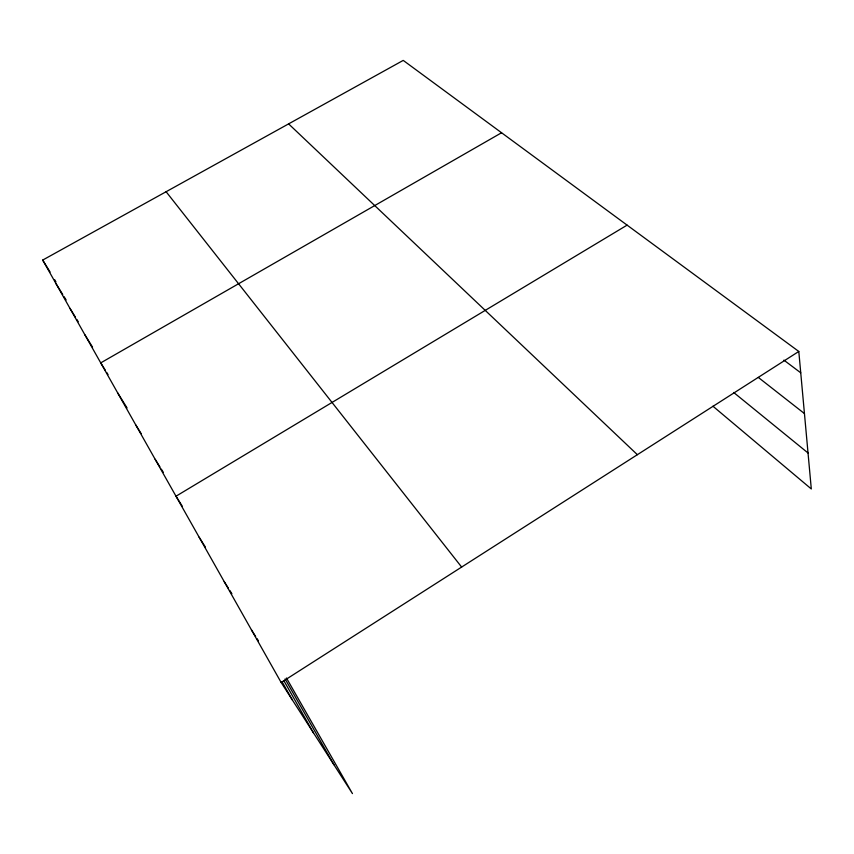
<?xml version="1.0" encoding="UTF-8"?>
<svg xmlns="http://www.w3.org/2000/svg" width="854" height="854" viewBox="0 0 854 854"><rect width="100%" height="100%" fill="white"/><g stroke="black" fill="none" stroke-linecap="round" stroke-linejoin="round"><path stroke-width="1.28" d="M281.147 682.485L798.8 351.464L403.227 60.399L42.7 260.075L281.147 682.485L352.456 793.601L286.453 678.001M627.103 225.125L175.999 496.217L182.212 506.08M501.565 132.754L100.729 362.886L105.373 370.326M783.897 360.132L800.742 372.814M758.341 377.436L804.447 413.571M733.714 392.498L808.033 452.983M712.941 406.216L811.3 488.947L798.8 351.464M288.609 123.883L637.372 454.691M166.114 191.723L461.64 567.067M251.45 629.889L255.645 636.465M257.043 638.653L258.442 640.842M224.218 581.638L228.402 588.235M229.801 590.434L231.893 593.733M199.153 537.23L205.408 547.126M155.161 459.303L159.954 466.935M161.321 469.124L163.37 472.39M135.765 424.94L141.188 433.608M106.697 372.461L108.02 374.586M117.671 392.883L127.054 407.913M69.953 308.358L75.472 317.25M76.849 319.471L78.226 321.691M84.866 334.768L92.542 347.119M42.7 260.075L50.087 272.01M55.926 283.507L62.737 294.491M64.093 296.68L66.132 299.978M285.076 678.93L333.925 764.725M283.944 680.809L313.514 732.935M54.677 279.728L55.958 281.98M281.991 681.631L292.303 699.874"/></g></svg>
